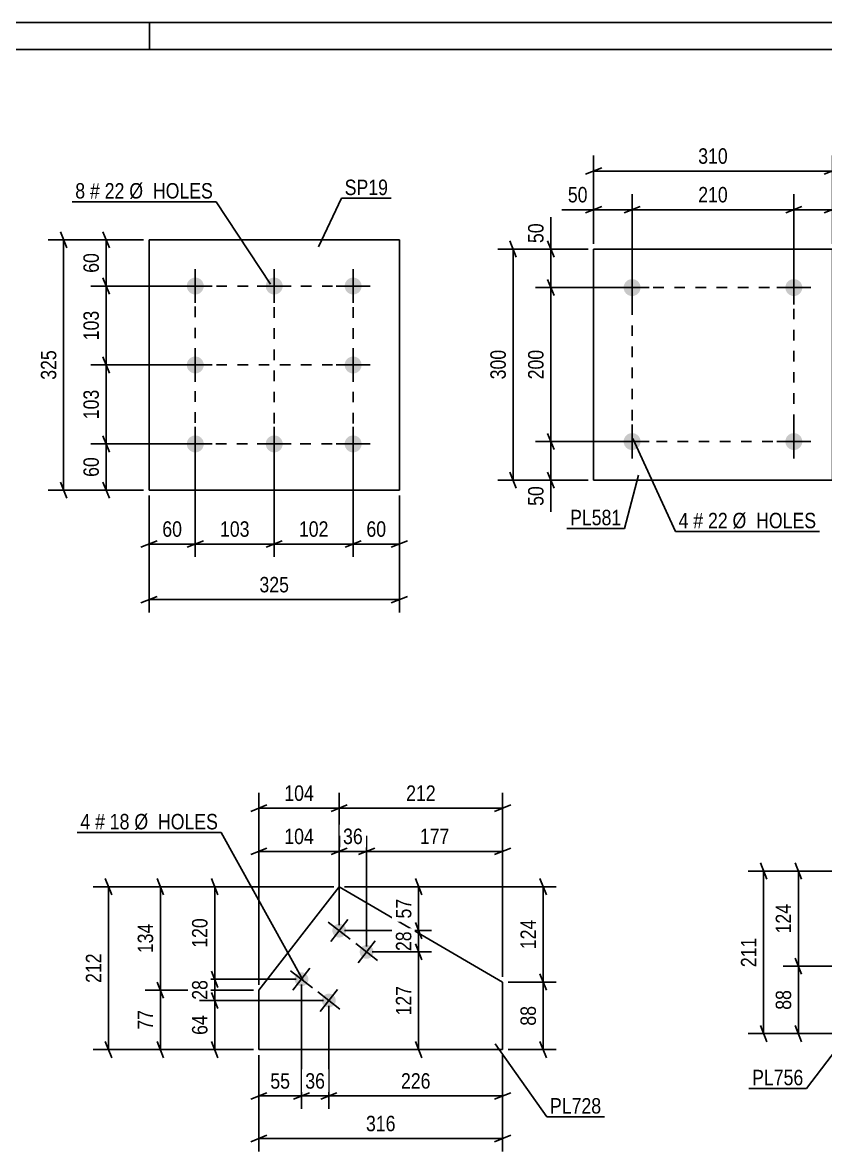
# Model space of a CAD drawing. Header units: millimetres. Extents: x 0 to 1189, y 0 to 841.
# Drawn here: x 535.5 to 684.4, y 631.6 to 841 of the extents above; entities that cross this region are included whole.
import ezdxf

# ---------------------------------------------------------------- set-up
doc = ezdxf.new("R2010")
doc.units = ezdxf.units.MM
doc.linetypes.add('DXK_LINE_DOT2', pattern=[3.9198, 1.9599, -1.9599])
doc.styles.add('Arial Narrow', font='ARIALN.TTF', dxfattribs={"height": 0.2})

# ---------------------------------------------------------------- blocks, each defined once
blk = doc.blocks.new('Unknown-761549426-1125')
at = {"color": 5, "linetype": 'Continuous'}
for p, q in [((1189, 841), (0, 841)), ((559, 836), (559, 841)), ((1184, 836), (5, 836))]:
    blk.add_line(p, q, dxfattribs=at)
blk = doc.blocks.new('Part-761549426-23824 - 23823')
at = {"color": 2, "linetype": 'Continuous'}
for p, q in [((558.93, 800.69), (558.93, 754.26)), ((558.93, 800.69), (605.36, 800.69)), ((605.36, 800.69), (605.36, 754.26)), ((558.93, 754.26), (605.36, 754.26))]:
    blk.add_line(p, q, dxfattribs=at)
blk = doc.blocks.new('Bolt-761549426-23825 - 23823')
at = {"linetype": 'Continuous'}
for points in [[(567.51, 793.69, -1), (567.51, 790.55, -1)], [(582.15, 793.69, -1), (582.15, 790.55, -1)], [(596.79, 793.69, -1), (596.79, 790.55, -1)], [(567.51, 779.05, -1), (567.51, 775.91, -1)], [(596.79, 779.05, -1), (596.79, 775.91, -1)], [(567.51, 764.41, -1), (567.51, 761.26, -1)], [(582.15, 764.41, -1), (582.15, 761.26, -1)], [(596.79, 764.41, -1), (596.79, 761.26, -1)]]:
    blk.add_hatch(color=1, dxfattribs=at).paths.add_polyline_path(points)
at = {"color": 1, "linetype": 'Continuous'}
for p, q in [((567.51, 795.26), (567.51, 788.98)), ((582.15, 795.26), (582.15, 788.98)), ((596.79, 795.26), (596.79, 788.98)), ((564.36, 792.12), (570.65, 792.12)), ((579.01, 792.12), (585.29, 792.12)), ((593.65, 792.12), (599.93, 792.12)), ((567.51, 780.62), (567.51, 774.33)), ((596.79, 780.62), (596.79, 774.33)), ((564.36, 777.48), (570.65, 777.48)), ((593.65, 777.48), (599.93, 777.48)), ((567.51, 765.98), (567.51, 759.69)), ((582.15, 765.98), (582.15, 759.69)), ((596.79, 765.98), (596.79, 759.69)), ((564.36, 762.83), (570.65, 762.83)), ((579.01, 762.83), (585.29, 762.83)), ((593.65, 762.83), (599.93, 762.83))]:
    blk.add_line(p, q, dxfattribs=at)
blk = doc.blocks.new('Part-761549426-23876 - 23875')
at = {"color": 2, "linetype": 'Continuous'}
for p, q in [((641.39, 756.12), (641.39, 798.98)), ((641.39, 798.98), (685.68, 798.98)), ((685.68, 798.98), (685.68, 756.12)), ((685.68, 756.12), (641.39, 756.12))]:
    blk.add_line(p, q, dxfattribs=at)
blk = doc.blocks.new('Bolt-761549426-23877 - 23875')
at = {"linetype": 'Continuous'}
for points in [[(650.1, 763.27, -1), (646.96, 763.27, -1)], [(680.1, 763.27, -1), (676.96, 763.27, -1)]]:
    blk.add_hatch(color=1, dxfattribs=at).paths.add_polyline_path(points)
at = {"color": 1, "linetype": 'Continuous'}
for p, q in [((648.53, 766.41), (648.53, 760.12)), ((678.53, 766.41), (678.53, 760.12)), ((645.39, 763.27), (651.68, 763.27)), ((675.39, 763.27), (681.68, 763.27))]:
    blk.add_line(p, q, dxfattribs=at)
blk = doc.blocks.new('Bolt-761549426-23878 - 23875')
at = {"linetype": 'Continuous'}
for points in [[(650.1, 791.84, -1), (646.96, 791.84, -1)], [(680.1, 791.84, -1), (676.96, 791.84, -1)]]:
    blk.add_hatch(color=1, dxfattribs=at).paths.add_polyline_path(points)
at = {"color": 1, "linetype": 'Continuous'}
for p, q in [((648.53, 794.98), (648.53, 788.7)), ((678.53, 794.98), (678.53, 788.7)), ((645.39, 791.84), (651.68, 791.84)), ((675.39, 791.84), (681.68, 791.84))]:
    blk.add_line(p, q, dxfattribs=at)
blk = doc.blocks.new('Part-761549426-24009 - 24008')
at = {"color": 2, "linetype": 'Continuous'}
for p, q in [((594.21, 680.69), (579.31, 661.51)), ((624.52, 663), (594.21, 680.69)), ((624.52, 650.47), (624.52, 663)), ((579.31, 650.47), (579.31, 661.51)), ((579.31, 650.47), (624.52, 650.47))]:
    blk.add_line(p, q, dxfattribs=at)
blk = doc.blocks.new('Bolt-761549426-24010 - 24008')
at = {"linetype": 'Continuous'}
for points in [[(595, 673.56, -1), (593.43, 671.53, -1)], [(600.08, 669.62, -1), (598.5, 667.59, -1)], [(587.99, 664.54, -1), (586.42, 662.51, -1)], [(593.07, 660.59, -1), (591.49, 658.56, -1)]]:
    blk.add_hatch(color=1, dxfattribs=at).paths.add_polyline_path(points)
at = {"color": 1, "linetype": 'Continuous'}
for p, q in [((592.64, 670.52), (595.79, 674.58)), ((592.18, 674.13), (596.24, 670.97)), ((597.26, 670.18), (601.32, 667.03)), ((597.71, 666.57), (600.87, 670.64)), ((585.17, 665.1), (589.24, 661.94)), ((585.63, 661.49), (588.78, 665.55)), ((590.25, 661.16), (594.31, 658)), ((590.7, 657.55), (593.86, 661.61))]:
    blk.add_line(p, q, dxfattribs=at)
blk = doc.blocks.new('Rectangle-761549426-26809 - 23823')
at = {"color": 1, "linetype": 'DXK_LINE_DOT2'}
blk.add_lwpolyline([(567.51, 792.12), (596.79, 792.12), (596.79, 762.83), (567.51, 762.83), (567.51, 792.12)], close=True, dxfattribs=at)
blk = doc.blocks.new('Rectangle-761549426-27080 - 23875')
at = {"color": 1, "linetype": 'DXK_LINE_DOT2'}
blk.add_lwpolyline([(648.53, 791.84), (678.53, 791.84), (678.53, 763.27), (648.53, 763.27), (648.53, 791.84)], close=True, dxfattribs=at)
blk = doc.blocks.new('Line-761549426-26843 - 23823')
at = {"color": 1, "linetype": 'DXK_LINE_DOT2'}
blk.add_line((582.15, 792.12), (582.15, 762.83), dxfattribs=at)
blk = doc.blocks.new('Line-761549426-26850 - 23823')
at = {"color": 1, "linetype": 'DXK_LINE_DOT2'}
blk.add_line((567.51, 777.48), (596.79, 777.48), dxfattribs=at)
blk = doc.blocks.new('StraightDimension-761549426-24814 - 24040')
at = {"color": 7, "linetype": 'Continuous'}
for p, q in [((679.98, 664.44), (678.78, 667.44)), ((685.98, 665.94), (676.53, 665.94)), ((679.38, 653.43), (679.38, 665.94)), ((685.98, 653.43), (676.53, 653.43)), ((678.78, 654.93), (679.98, 651.93))]:
    blk.add_line(p, q, dxfattribs=at)
at = {"color": 0}
blk.add_wipeout([(678.63, 662.11), (674.43, 662.11), (674.43, 657.26), (678.63, 657.26)], dxfattribs=at)
at = {"color": 3, "style": 'Arial Narrow'}
blk.add_text('88', height=2.863, rotation=90.0002, dxfattribs=at).set_placement((678.03, 657.86))
blk = doc.blocks.new('StraightDimension-761549426-24813 - 24040')
at = {"color": 7, "linetype": 'Continuous'}
for p, q in [((679.98, 682.09), (678.78, 685.09)), ((718.73, 683.59), (676.53, 683.59)), ((679.38, 665.94), (679.38, 683.59)), ((678.78, 667.44), (679.98, 664.44)), ((685.98, 665.94), (676.53, 665.94))]:
    blk.add_line(p, q, dxfattribs=at)
at = {"color": 0}
blk.add_wipeout([(678.63, 678.1), (674.43, 678.1), (674.43, 671.42), (678.63, 671.42)], dxfattribs=at)
at = {"color": 3, "style": 'Arial Narrow'}
blk.add_text('124', height=2.863, rotation=90.0002, dxfattribs=at).set_placement((678.03, 672.02))
blk = doc.blocks.new('StraightDimension-761549426-24859 - 24040')
at = {"color": 7, "linetype": 'Continuous'}
for p, q in [((673.53, 682.09), (672.33, 685.09)), ((718.73, 683.59), (670.08, 683.59)), ((672.93, 653.43), (672.93, 683.59)), ((685.98, 653.43), (670.08, 653.43)), ((672.33, 654.93), (673.53, 651.93))]:
    blk.add_line(p, q, dxfattribs=at)
at = {"color": 0}
blk.add_wipeout([(672.18, 671.85), (667.98, 671.85), (667.98, 665.16), (672.18, 665.16)], dxfattribs=at)
at = {"color": 3, "style": 'Arial Narrow'}
blk.add_text('211', height=2.863, rotation=90.0002, dxfattribs=at).set_placement((671.58, 665.76))
blk = doc.blocks.new('StraightDimension-761549426-24204 - 23823')
at = {"color": 7, "linetype": 'Continuous'}
for p, q in [((596.79, 761.83), (596.79, 741.86)), ((605.36, 753.26), (605.36, 741.86)), ((595.29, 743.66), (598.29, 744.86)), ((596.79, 744.26), (605.36, 744.26)), ((606.86, 744.86), (603.86, 743.66))]:
    blk.add_line(p, q, dxfattribs=at)
at = {"color": 0}
blk.add_wipeout([(603.51, 745.01), (603.51, 749.21), (598.65, 749.21), (598.65, 745.01)], dxfattribs=at)
at = {"color": 3, "style": 'Arial Narrow'}
blk.add_text('60', height=2.863, dxfattribs=at).set_placement((599.25, 745.61))
blk = doc.blocks.new('StraightDimension-761549426-24184 - 23823')
at = {"color": 7, "linetype": 'Continuous'}
for p, q in [((550.37, 802.19), (551.57, 799.19)), ((557.93, 800.69), (548.12, 800.69)), ((550.97, 792.12), (550.97, 800.69)), ((566.51, 792.12), (548.12, 792.12)), ((551.57, 790.62), (550.37, 793.62))]:
    blk.add_line(p, q, dxfattribs=at)
at = {"color": 0}
blk.add_wipeout([(550.22, 798.83), (546.02, 798.83), (546.02, 793.98), (550.22, 793.98)], dxfattribs=at)
at = {"color": 3, "style": 'Arial Narrow'}
blk.add_text('60', height=2.863, rotation=90.0002, dxfattribs=at).set_placement((549.62, 794.58))
blk = doc.blocks.new('StraightDimension-761549426-24185 - 23823')
at = {"color": 7, "linetype": 'Continuous'}
for p, q in [((566.51, 792.12), (548.12, 792.12)), ((551.57, 790.62), (550.37, 793.62)), ((550.97, 777.48), (550.97, 792.12)), ((566.51, 777.48), (548.12, 777.48)), ((550.37, 778.98), (551.57, 775.98))]:
    blk.add_line(p, q, dxfattribs=at)
at = {"color": 0}
blk.add_wipeout([(550.22, 788.14), (546.02, 788.14), (546.02, 781.46), (550.22, 781.46)], dxfattribs=at)
at = {"color": 3, "style": 'Arial Narrow'}
blk.add_text('103', height=2.863, rotation=90.0002, dxfattribs=at).set_placement((549.62, 782.06))
blk = doc.blocks.new('StraightDimension-761549426-24186 - 23823')
at = {"color": 7, "linetype": 'Continuous'}
for p, q in [((566.51, 777.48), (548.12, 777.48)), ((551.57, 775.98), (550.37, 778.98)), ((550.97, 762.83), (550.97, 777.48)), ((566.51, 762.83), (548.12, 762.83)), ((550.37, 764.33), (551.57, 761.33))]:
    blk.add_line(p, q, dxfattribs=at)
at = {"color": 0}
blk.add_wipeout([(550.22, 773.5), (546.02, 773.5), (546.02, 766.81), (550.22, 766.81)], dxfattribs=at)
at = {"color": 3, "style": 'Arial Narrow'}
blk.add_text('103', height=2.863, rotation=90.0002, dxfattribs=at).set_placement((549.62, 767.41))
blk = doc.blocks.new('StraightDimension-761549426-24187 - 23823')
at = {"color": 7, "linetype": 'Continuous'}
for p, q in [((566.51, 762.83), (548.12, 762.83)), ((550.37, 764.33), (551.57, 761.33)), ((550.97, 754.26), (550.97, 762.83)), ((557.93, 754.26), (548.12, 754.26)), ((551.57, 752.76), (550.37, 755.76))]:
    blk.add_line(p, q, dxfattribs=at)
at = {"color": 0}
blk.add_wipeout([(550.22, 760.98), (546.02, 760.98), (546.02, 756.12), (550.22, 756.12)], dxfattribs=at)
at = {"color": 3, "style": 'Arial Narrow'}
blk.add_text('60', height=2.863, rotation=90.0002, dxfattribs=at).set_placement((549.62, 756.72))
blk = doc.blocks.new('StraightDimension-761549426-24200 - 23823')
at = {"color": 7, "linetype": 'Continuous'}
for p, q in [((543.68, 799.19), (542.48, 802.19)), ((557.93, 800.69), (540.23, 800.69)), ((543.08, 754.26), (543.08, 800.69)), ((557.93, 754.26), (540.23, 754.26)), ((542.48, 755.76), (543.68, 752.76))]:
    blk.add_line(p, q, dxfattribs=at)
at = {"color": 0}
blk.add_wipeout([(542.33, 780.82), (538.13, 780.82), (538.13, 774.13), (542.33, 774.13)], dxfattribs=at)
at = {"color": 3, "style": 'Arial Narrow'}
blk.add_text('325', height=2.863, rotation=90.0002, dxfattribs=at).set_placement((541.73, 774.73))
blk = doc.blocks.new('StraightDimension-761549426-24205 - 23823')
at = {"color": 7, "linetype": 'Continuous'}
for p, q in [((582.15, 761.83), (582.15, 741.86)), ((596.79, 761.83), (596.79, 741.86)), ((583.65, 744.86), (580.65, 743.66)), ((582.15, 744.26), (596.79, 744.26)), ((595.29, 743.66), (598.29, 744.86))]:
    blk.add_line(p, q, dxfattribs=at)
at = {"color": 0}
blk.add_wipeout([(592.81, 745.01), (592.81, 749.21), (586.13, 749.21), (586.13, 745.01)], dxfattribs=at)
at = {"color": 3, "style": 'Arial Narrow'}
blk.add_text('102', height=2.863, dxfattribs=at).set_placement((586.73, 745.61))
blk = doc.blocks.new('StraightDimension-761549426-24206 - 23823')
at = {"color": 7, "linetype": 'Continuous'}
for p, q in [((567.51, 761.83), (567.51, 741.86)), ((582.15, 761.83), (582.15, 741.86)), ((569.01, 744.86), (566.01, 743.66)), ((567.51, 744.26), (582.15, 744.26)), ((580.65, 743.66), (583.65, 744.86))]:
    blk.add_line(p, q, dxfattribs=at)
at = {"color": 0}
blk.add_wipeout([(578.17, 745.01), (578.17, 749.21), (571.49, 749.21), (571.49, 745.01)], dxfattribs=at)
at = {"color": 3, "style": 'Arial Narrow'}
blk.add_text('103', height=2.863, dxfattribs=at).set_placement((572.09, 745.61))
blk = doc.blocks.new('StraightDimension-761549426-24207 - 23823')
at = {"color": 7, "linetype": 'Continuous'}
for p, q in [((567.51, 761.83), (567.51, 741.86)), ((558.93, 753.26), (558.93, 741.86)), ((557.43, 743.66), (560.43, 744.86)), ((558.93, 744.26), (567.51, 744.26)), ((569.01, 744.86), (566.01, 743.66))]:
    blk.add_line(p, q, dxfattribs=at)
at = {"color": 0}
blk.add_wipeout([(565.65, 745.01), (565.65, 749.21), (560.79, 749.21), (560.79, 745.01)], dxfattribs=at)
at = {"color": 3, "style": 'Arial Narrow'}
blk.add_text('60', height=2.863, dxfattribs=at).set_placement((561.39, 745.61))
blk = doc.blocks.new('StraightDimension-761549426-24220 - 23823')
at = {"color": 7, "linetype": 'Continuous'}
for p, q in [((558.93, 753.26), (558.93, 731.55)), ((605.36, 753.26), (605.36, 731.55)), ((560.43, 734.55), (557.43, 733.35)), ((558.93, 733.95), (605.36, 733.95)), ((603.86, 733.35), (606.86, 734.55))]:
    blk.add_line(p, q, dxfattribs=at)
at = {"color": 0}
blk.add_wipeout([(585.49, 734.7), (585.49, 738.9), (578.81, 738.9), (578.81, 734.7)], dxfattribs=at)
at = {"color": 3, "style": 'Arial Narrow'}
blk.add_text('325', height=2.863, dxfattribs=at).set_placement((579.41, 735.3))
blk = doc.blocks.new('StraightDimension-761549426-24280 - 23875')
at = {"color": 7, "linetype": 'Continuous'}
for p, q in [((632.85, 800.48), (634.05, 797.48)), ((640.39, 798.98), (630.6, 798.98)), ((633.45, 791.84), (633.45, 798.98)), ((647.53, 791.84), (630.6, 791.84)), ((634.05, 790.34), (632.85, 793.34))]:
    blk.add_line(p, q, dxfattribs=at)
at = {"color": 0}
blk.add_wipeout([(632.7, 804.36), (628.5, 804.36), (628.5, 799.5), (632.7, 799.5)], dxfattribs=at)
at = {"color": 7, "linetype": 'Continuous'}
blk.add_line((633.45, 798.98), (633.45, 804.89), dxfattribs=at)
blk.add_line((633.45, 798.98), (633.45, 804.89), dxfattribs=at)
at = {"color": 3, "style": 'Arial Narrow'}
blk.add_text('50', height=2.863, rotation=90.0002, dxfattribs=at).set_placement((632.1, 800.1))
blk = doc.blocks.new('StraightDimension-761549426-26989 - 23875')
at = {"color": 7, "linetype": 'Continuous'}
for p, q in [((641.39, 799.98), (641.39, 809.14)), ((648.53, 792.84), (648.53, 809.14)), ((639.89, 805.69), (642.89, 806.89)), ((641.39, 806.29), (648.53, 806.29)), ((650.03, 806.89), (647.03, 805.69))]:
    blk.add_line(p, q, dxfattribs=at)
at = {"color": 0}
blk.add_wipeout([(640.86, 807.04), (640.86, 811.24), (636.01, 811.24), (636.01, 807.04)], dxfattribs=at)
at = {"color": 7, "linetype": 'Continuous'}
blk.add_line((641.39, 806.29), (635.48, 806.29), dxfattribs=at)
blk.add_line((641.39, 806.29), (635.48, 806.29), dxfattribs=at)
at = {"color": 3, "style": 'Arial Narrow'}
blk.add_text('50', height=2.863, dxfattribs=at).set_placement((636.61, 807.64))
blk = doc.blocks.new('StraightDimension-761549426-24281 - 23875')
at = {"color": 7, "linetype": 'Continuous'}
for p, q in [((647.53, 791.84), (630.6, 791.84)), ((634.05, 790.34), (632.85, 793.34)), ((633.45, 763.27), (633.45, 791.84)), ((632.85, 764.77), (634.05, 761.77)), ((647.53, 763.27), (630.6, 763.27))]:
    blk.add_line(p, q, dxfattribs=at)
at = {"color": 0}
blk.add_wipeout([(632.7, 780.9), (628.5, 780.9), (628.5, 774.21), (632.7, 774.21)], dxfattribs=at)
at = {"color": 3, "style": 'Arial Narrow'}
blk.add_text('200', height=2.863, rotation=90.0002, dxfattribs=at).set_placement((632.1, 774.81))
blk = doc.blocks.new('StraightDimension-761549426-24282 - 23875')
at = {"color": 7, "linetype": 'Continuous'}
for p, q in [((632.85, 764.77), (634.05, 761.77)), ((647.53, 763.27), (630.6, 763.27)), ((633.45, 756.12), (633.45, 763.27)), ((640.39, 756.12), (630.6, 756.12)), ((634.05, 754.62), (632.85, 757.62))]:
    blk.add_line(p, q, dxfattribs=at)
at = {"color": 0}
blk.add_wipeout([(632.7, 755.6), (628.5, 755.6), (628.5, 750.74), (632.7, 750.74)], dxfattribs=at)
at = {"color": 7, "linetype": 'Continuous'}
blk.add_line((633.45, 756.12), (633.45, 750.22), dxfattribs=at)
blk.add_line((633.45, 756.12), (633.45, 750.22), dxfattribs=at)
at = {"color": 3, "style": 'Arial Narrow'}
blk.add_text('50', height=2.863, rotation=90.0002, dxfattribs=at).set_placement((632.1, 751.34))
blk = doc.blocks.new('StraightDimension-761549426-24292 - 23875')
at = {"color": 7, "linetype": 'Continuous'}
for p, q in [((627.05, 797.48), (625.85, 800.48)), ((640.39, 798.98), (623.6, 798.98)), ((626.45, 756.12), (626.45, 798.98)), ((640.39, 756.12), (623.6, 756.12)), ((625.85, 757.62), (627.05, 754.62))]:
    blk.add_line(p, q, dxfattribs=at)
at = {"color": 0}
blk.add_wipeout([(625.7, 780.89), (621.5, 780.89), (621.5, 774.21), (625.7, 774.21)], dxfattribs=at)
at = {"color": 3, "style": 'Arial Narrow'}
blk.add_text('300', height=2.863, rotation=90.0002, dxfattribs=at).set_placement((625.1, 774.81))
blk = doc.blocks.new('StraightDimension-761549426-24312 - 23875')
at = {"color": 7, "linetype": 'Continuous'}
for p, q in [((641.39, 799.98), (641.39, 816.31)), ((685.68, 799.98), (685.68, 816.31)), ((642.89, 814.06), (639.89, 812.86)), ((641.39, 813.46), (685.68, 813.46)), ((684.18, 812.86), (687.18, 814.06))]:
    blk.add_line(p, q, dxfattribs=at)
at = {"color": 0}
blk.add_wipeout([(666.87, 814.21), (666.87, 818.41), (660.19, 818.41), (660.19, 814.21)], dxfattribs=at)
at = {"color": 3, "style": 'Arial Narrow'}
blk.add_text('310', height=2.863, dxfattribs=at).set_placement((660.79, 814.81))
blk = doc.blocks.new('StraightDimension-761549426-26987 - 23875')
at = {"color": 7, "linetype": 'Continuous'}
for p, q in [((678.53, 792.84), (678.53, 809.14)), ((685.68, 799.98), (685.68, 809.14)), ((677.03, 805.69), (680.03, 806.89)), ((678.53, 806.29), (685.68, 806.29)), ((687.18, 806.89), (684.18, 805.69))]:
    blk.add_line(p, q, dxfattribs=at)
at = {"color": 0}
blk.add_wipeout([(691.06, 807.04), (691.06, 811.24), (686.2, 811.24), (686.2, 807.04)], dxfattribs=at)
at = {"color": 7, "linetype": 'Continuous'}
blk.add_line((685.68, 806.29), (691.58, 806.29), dxfattribs=at)
blk.add_line((685.68, 806.29), (691.58, 806.29), dxfattribs=at)
at = {"color": 3, "style": 'Arial Narrow'}
blk.add_text('50', height=2.863, dxfattribs=at).set_placement((686.8, 807.64))
blk = doc.blocks.new('StraightDimension-761549426-26988 - 23875')
at = {"color": 7, "linetype": 'Continuous'}
for p, q in [((648.53, 792.84), (648.53, 809.14)), ((678.53, 792.84), (678.53, 809.14)), ((650.03, 806.89), (647.03, 805.69)), ((648.53, 806.29), (678.53, 806.29)), ((677.03, 805.69), (680.03, 806.89))]:
    blk.add_line(p, q, dxfattribs=at)
at = {"color": 0}
blk.add_wipeout([(666.87, 807.04), (666.87, 811.24), (660.19, 811.24), (660.19, 807.04)], dxfattribs=at)
at = {"color": 3, "style": 'Arial Narrow'}
blk.add_text('210', height=2.863, dxfattribs=at).set_placement((660.79, 807.64))
blk = doc.blocks.new('StraightDimension-761549426-24551 - 24008')
at = {"color": 7, "linetype": 'Continuous'}
for p, q in [((595.21, 680.69), (634.44, 680.69)), ((632.64, 679.19), (631.44, 682.19)), ((632.04, 663), (632.04, 680.69)), ((631.44, 664.5), (632.64, 661.5)), ((625.52, 663), (634.44, 663))]:
    blk.add_line(p, q, dxfattribs=at)
at = {"color": 0}
blk.add_wipeout([(631.29, 675.19), (627.09, 675.19), (627.09, 668.5), (631.29, 668.5)], dxfattribs=at)
at = {"color": 3, "style": 'Arial Narrow'}
blk.add_text('124', height=2.863, rotation=90.0002, dxfattribs=at).set_placement((630.69, 669.1))
blk = doc.blocks.new('StraightDimension-761549426-31054 - 24008')
at = {"color": 7, "linetype": 'Continuous'}
for p, q in [((587.2, 662.52), (587.2, 639.48)), ((579.31, 649.47), (579.31, 639.48)), ((577.81, 641.28), (580.81, 642.48)), ((579.31, 641.88), (587.2, 641.88)), ((588.7, 642.48), (585.7, 641.28))]:
    blk.add_line(p, q, dxfattribs=at)
at = {"color": 0}
blk.add_wipeout([(585.69, 642.63), (585.69, 646.83), (580.83, 646.83), (580.83, 642.63)], dxfattribs=at)
at = {"color": 3, "style": 'Arial Narrow'}
blk.add_text('55', height=2.863, dxfattribs=at).set_placement((581.43, 643.23))
blk = doc.blocks.new('StraightDimension-761549426-24545 - 24008')
at = {"color": 7, "linetype": 'Continuous'}
for p, q in [((593.21, 680.69), (558.19, 680.69)), ((561.64, 679.19), (560.44, 682.19)), ((561.04, 661.51), (561.04, 680.69)), ((560.44, 663.01), (561.64, 660.01)), ((578.31, 661.51), (558.19, 661.51))]:
    blk.add_line(p, q, dxfattribs=at)
at = {"color": 0}
blk.add_wipeout([(560.29, 674.44), (556.09, 674.44), (556.09, 667.76), (560.29, 667.76)], dxfattribs=at)
at = {"color": 3, "style": 'Arial Narrow'}
blk.add_text('134', height=2.863, rotation=90.0002, dxfattribs=at).set_placement((559.69, 668.36))
blk = doc.blocks.new('StraightDimension-761549426-24541 - 24008')
at = {"color": 7, "linetype": 'Continuous'}
for p, q in [((579.31, 649.47), (579.31, 631.58)), ((624.52, 649.47), (624.52, 631.58)), ((580.81, 634.58), (577.81, 633.38)), ((623.02, 633.38), (626.02, 634.58)), ((579.31, 633.98), (624.52, 633.98))]:
    blk.add_line(p, q, dxfattribs=at)
at = {"color": 0}
blk.add_wipeout([(605.26, 634.73), (605.26, 638.93), (598.57, 638.93), (598.57, 634.73)], dxfattribs=at)
at = {"color": 3, "style": 'Arial Narrow'}
blk.add_text('316', height=2.863, dxfattribs=at).set_placement((599.17, 635.33))
blk = doc.blocks.new('StraightDimension-761549426-24546 - 24008')
at = {"color": 7, "linetype": 'Continuous'}
for p, q in [((560.44, 663.01), (561.64, 660.01)), ((578.31, 661.51), (558.19, 661.51)), ((561.04, 650.47), (561.04, 661.51)), ((561.64, 648.97), (560.44, 651.97)), ((578.31, 650.47), (558.19, 650.47))]:
    blk.add_line(p, q, dxfattribs=at)
at = {"color": 0}
blk.add_wipeout([(560.29, 658.42), (556.09, 658.42), (556.09, 653.56), (560.29, 653.56)], dxfattribs=at)
at = {"color": 3, "style": 'Arial Narrow'}
blk.add_text('77', height=2.863, rotation=90.0002, dxfattribs=at).set_placement((559.69, 654.16))
blk = doc.blocks.new('StraightDimension-761549426-24552 - 24008')
at = {"color": 7, "linetype": 'Continuous'}
for p, q in [((632.64, 661.5), (631.44, 664.5)), ((625.52, 663), (634.44, 663)), ((632.04, 650.47), (632.04, 663)), ((631.44, 651.97), (632.64, 648.97)), ((625.52, 650.47), (634.44, 650.47))]:
    blk.add_line(p, q, dxfattribs=at)
at = {"color": 0}
blk.add_wipeout([(631.29, 659.16), (627.09, 659.16), (627.09, 654.31), (631.29, 654.31)], dxfattribs=at)
at = {"color": 3, "style": 'Arial Narrow'}
blk.add_text('88', height=2.863, rotation=90.0002, dxfattribs=at).set_placement((630.69, 654.91))
blk = doc.blocks.new('StraightDimension-761549426-32415 - 24008')
at = {"color": 7, "linetype": 'Continuous'}
for p, q in [((595.21, 680.69), (611.33, 680.69)), ((608.33, 682.19), (609.53, 679.19)), ((608.93, 672.55), (608.93, 680.69)), ((595.21, 672.55), (611.33, 672.55)), ((609.53, 671.05), (608.33, 674.05))]:
    blk.add_line(p, q, dxfattribs=at)
at = {"color": 0}
blk.add_wipeout([(608.18, 679.05), (603.98, 679.05), (603.98, 674.19), (608.18, 674.19)], dxfattribs=at)
at = {"color": 3, "style": 'Arial Narrow'}
blk.add_text('57', height=2.863, rotation=90.0002, dxfattribs=at).set_placement((607.58, 674.79))
blk = doc.blocks.new('StraightDimension-761549426-24597 - 24008')
at = {"color": 7, "linetype": 'Continuous'}
for p, q in [((593.21, 680.69), (548.57, 680.69)), ((552.02, 679.19), (550.82, 682.19)), ((551.42, 650.47), (551.42, 680.69)), ((550.82, 651.97), (552.02, 648.97)), ((578.31, 650.47), (548.57, 650.47))]:
    blk.add_line(p, q, dxfattribs=at)
at = {"color": 0}
blk.add_wipeout([(550.67, 668.92), (546.47, 668.92), (546.47, 662.24), (550.67, 662.24)], dxfattribs=at)
at = {"color": 3, "style": 'Arial Narrow'}
blk.add_text('212', height=2.863, rotation=90.0002, dxfattribs=at).set_placement((550.07, 662.84))
blk = doc.blocks.new('StraightDimension-761549426-27677 - 24008')
at = {"color": 7, "linetype": 'Continuous'}
for p, q in [((594.21, 681.69), (594.21, 698.12)), ((624.52, 664), (624.52, 698.12)), ((595.71, 695.87), (592.71, 694.67)), ((594.21, 695.27), (624.52, 695.27)), ((623.02, 694.67), (626.02, 695.87))]:
    blk.add_line(p, q, dxfattribs=at)
at = {"color": 0}
blk.add_wipeout([(612.71, 696.02), (612.71, 700.22), (606.02, 700.22), (606.02, 696.02)], dxfattribs=at)
at = {"color": 3, "style": 'Arial Narrow'}
blk.add_text('212', height=2.863, dxfattribs=at).set_placement((606.62, 696.62))
blk = doc.blocks.new('StraightDimension-761549426-27678 - 24008')
at = {"color": 7, "linetype": 'Continuous'}
for p, q in [((579.31, 662.51), (579.31, 698.12)), ((594.21, 681.69), (594.21, 698.12)), ((580.81, 695.87), (577.81, 694.67)), ((579.31, 695.27), (594.21, 695.27)), ((592.71, 694.67), (595.71, 695.87))]:
    blk.add_line(p, q, dxfattribs=at)
at = {"color": 0}
blk.add_wipeout([(590.1, 696.02), (590.1, 700.22), (583.42, 700.22), (583.42, 696.02)], dxfattribs=at)
at = {"color": 3, "style": 'Arial Narrow'}
blk.add_text('104', height=2.863, dxfattribs=at).set_placement((584.02, 696.62))
blk = doc.blocks.new('StraightDimension-761549426-31010 - 24008')
at = {"color": 7, "linetype": 'Continuous'}
for p, q in [((599.29, 669.6), (599.29, 690.1)), ((624.52, 664), (624.52, 690.1)), ((600.79, 687.85), (597.79, 686.65)), ((599.29, 687.25), (624.52, 687.25)), ((623.02, 686.65), (626.02, 687.85))]:
    blk.add_line(p, q, dxfattribs=at)
at = {"color": 0}
blk.add_wipeout([(615.25, 688), (615.25, 692.2), (608.56, 692.2), (608.56, 688)], dxfattribs=at)
at = {"color": 3, "style": 'Arial Narrow'}
blk.add_text('177', height=2.863, dxfattribs=at).set_placement((609.16, 688.6))
blk = doc.blocks.new('StraightDimension-761549426-31011 - 24008')
at = {"color": 7, "linetype": 'Continuous'}
for p, q in [((594.21, 673.55), (594.21, 690.1)), ((599.29, 669.6), (599.29, 690.1)), ((592.71, 686.65), (595.71, 687.85)), ((594.21, 687.25), (599.29, 687.25)), ((600.79, 687.85), (597.79, 686.65))]:
    blk.add_line(p, q, dxfattribs=at)
at = {"color": 0}
blk.add_wipeout([(599.18, 688), (599.18, 692.2), (594.32, 692.2), (594.32, 688)], dxfattribs=at)
at = {"color": 3, "style": 'Arial Narrow'}
blk.add_text('36', height=2.863, dxfattribs=at).set_placement((594.92, 688.6))
blk = doc.blocks.new('StraightDimension-761549426-31012 - 24008')
at = {"color": 7, "linetype": 'Continuous'}
for p, q in [((579.31, 662.51), (579.31, 690.1)), ((594.21, 673.55), (594.21, 690.1)), ((580.81, 687.85), (577.81, 686.65)), ((579.31, 687.25), (594.21, 687.25)), ((592.71, 686.65), (595.71, 687.85))]:
    blk.add_line(p, q, dxfattribs=at)
at = {"color": 0}
blk.add_wipeout([(590.11, 688), (590.11, 692.2), (583.42, 692.2), (583.42, 688)], dxfattribs=at)
at = {"color": 3, "style": 'Arial Narrow'}
blk.add_text('104', height=2.863, dxfattribs=at).set_placement((584.02, 688.6))
blk = doc.blocks.new('StraightDimension-761549426-31052 - 24008')
at = {"color": 7, "linetype": 'Continuous'}
for p, q in [((592.28, 658.58), (592.28, 639.48)), ((624.52, 649.47), (624.52, 639.48)), ((593.78, 642.48), (590.78, 641.28)), ((592.28, 641.88), (624.52, 641.88)), ((623.02, 641.28), (626.02, 642.48))]:
    blk.add_line(p, q, dxfattribs=at)
at = {"color": 0}
blk.add_wipeout([(611.74, 642.63), (611.74, 646.83), (605.06, 646.83), (605.06, 642.63)], dxfattribs=at)
at = {"color": 3, "style": 'Arial Narrow'}
blk.add_text('226', height=2.863, dxfattribs=at).set_placement((605.66, 643.23))
blk = doc.blocks.new('StraightDimension-761549426-32416 - 24008')
at = {"color": 7, "linetype": 'Continuous'}
for p, q in [((595.21, 672.55), (611.33, 672.55)), ((608.33, 674.05), (609.53, 671.05)), ((608.93, 668.6), (608.93, 672.55)), ((600.29, 668.6), (611.33, 668.6)), ((609.53, 667.1), (608.33, 670.1))]:
    blk.add_line(p, q, dxfattribs=at)
at = {"color": 0}
blk.add_wipeout([(608.18, 673), (603.98, 673), (603.98, 668.15), (608.18, 668.15)], dxfattribs=at)
at = {"color": 3, "style": 'Arial Narrow'}
blk.add_text('28', height=2.863, rotation=90.0002, dxfattribs=at).set_placement((607.58, 668.75))
blk = doc.blocks.new('StraightDimension-761549426-31053 - 24008')
at = {"color": 7, "linetype": 'Continuous'}
for p, q in [((587.2, 662.52), (587.2, 639.48)), ((592.28, 658.58), (592.28, 639.48)), ((585.7, 641.28), (588.7, 642.48)), ((587.2, 641.88), (592.28, 641.88)), ((593.78, 642.48), (590.78, 641.28))]:
    blk.add_line(p, q, dxfattribs=at)
at = {"color": 0}
blk.add_wipeout([(592.17, 642.63), (592.17, 646.83), (587.31, 646.83), (587.31, 642.63)], dxfattribs=at)
at = {"color": 3, "style": 'Arial Narrow'}
blk.add_text('36', height=2.863, dxfattribs=at).set_placement((587.91, 643.23))
blk = doc.blocks.new('StraightDimension-761549426-32417 - 24008')
at = {"color": 7, "linetype": 'Continuous'}
for p, q in [((600.29, 668.6), (611.33, 668.6)), ((609.53, 667.1), (608.33, 670.1)), ((608.93, 650.47), (608.93, 668.6)), ((608.33, 651.97), (609.53, 648.97)), ((599.64, 650.47), (611.33, 650.47))]:
    blk.add_line(p, q, dxfattribs=at)
at = {"color": 0}
blk.add_wipeout([(608.18, 662.88), (603.98, 662.88), (603.98, 656.2), (608.18, 656.2)], dxfattribs=at)
at = {"color": 3, "style": 'Arial Narrow'}
blk.add_text('127', height=2.863, rotation=90.0002, dxfattribs=at).set_placement((607.58, 656.8))
blk = doc.blocks.new('StraightDimension-761549426-32459 - 24008')
at = {"color": 7, "linetype": 'Continuous'}
for p, q in [((593.21, 680.69), (568.27, 680.69)), ((571.72, 679.19), (570.52, 682.19)), ((571.12, 663.52), (571.12, 680.69)), ((570.52, 665.02), (571.72, 662.02)), ((586.2, 663.52), (568.27, 663.52))]:
    blk.add_line(p, q, dxfattribs=at)
at = {"color": 0}
blk.add_wipeout([(570.37, 675.45), (566.17, 675.45), (566.17, 668.76), (570.37, 668.76)], dxfattribs=at)
at = {"color": 3, "style": 'Arial Narrow'}
blk.add_text('120', height=2.863, rotation=90.0002, dxfattribs=at).set_placement((569.77, 669.36))
blk = doc.blocks.new('StraightDimension-761549426-32460 - 24008')
at = {"color": 7, "linetype": 'Continuous'}
for p, q in [((570.52, 665.02), (571.72, 662.02)), ((586.2, 663.52), (568.27, 663.52)), ((571.12, 659.58), (571.12, 663.52)), ((571.72, 658.08), (570.52, 661.08)), ((591.28, 659.58), (568.27, 659.58))]:
    blk.add_line(p, q, dxfattribs=at)
at = {"color": 0}
blk.add_wipeout([(570.37, 663.98), (566.17, 663.98), (566.17, 659.12), (570.37, 659.12)], dxfattribs=at)
at = {"color": 3, "style": 'Arial Narrow'}
blk.add_text('28', height=2.863, rotation=90.0002, dxfattribs=at).set_placement((569.77, 659.72))
blk = doc.blocks.new('StraightDimension-761549426-32461 - 24008')
at = {"color": 7, "linetype": 'Continuous'}
for p, q in [((570.52, 661.08), (571.72, 658.08)), ((591.28, 659.58), (568.27, 659.58)), ((571.12, 650.47), (571.12, 659.58)), ((571.72, 648.97), (570.52, 651.97)), ((578.31, 650.47), (568.27, 650.47))]:
    blk.add_line(p, q, dxfattribs=at)
at = {"color": 0}
blk.add_wipeout([(570.37, 657.45), (566.17, 657.45), (566.17, 652.6), (570.37, 652.6)], dxfattribs=at)
at = {"color": 3, "style": 'Arial Narrow'}
blk.add_text('64', height=2.863, rotation=90.0002, dxfattribs=at).set_placement((569.77, 653.2))
blk = doc.blocks.new('Mark-761549426-24963 - 24040')
at = {"color": 0}
blk.add_wipeout([(680.29, 643.86), (680.29, 646.86), (670.79, 646.86), (670.79, 643.86)], dxfattribs=at)
blk.add_wipeout([(680.29, 643.86), (680.29, 646.86), (670.79, 646.86), (670.79, 643.86)], dxfattribs=at)
at = {"color": 30, "linetype": 'Continuous'}
for p in [(690.22, 655.57), (670.19, 643.26)]:
    blk.add_line(p, (680.89, 643.26), dxfattribs=at)
at = {"color": 3, "style": 'Arial Narrow'}
blk.add_text('PL756', height=2.863, dxfattribs=at).set_placement((670.79, 643.86))
blk = doc.blocks.new('Mark-761549426-24889 - 23823')
at = {"color": 0}
blk.add_wipeout([(547.08, 808.36), (547.08, 811.36), (545.25, 811.36), (545.25, 808.36)], dxfattribs=at)
blk.add_wipeout([(547.08, 808.36), (547.08, 811.36), (545.25, 811.36), (545.25, 808.36)], dxfattribs=at)
blk.add_wipeout([(549.81, 808.36), (549.81, 811.36), (547.98, 811.36), (547.98, 808.36)], dxfattribs=at)
blk.add_wipeout([(549.81, 808.36), (549.81, 811.36), (547.98, 811.36), (547.98, 808.36)], dxfattribs=at)
at = {"color": 3, "style": 'Arial Narrow'}
blk.add_text('8', height=2.86, dxfattribs=at).set_placement((545.25, 808.36))
at = {"color": 0}
blk.add_wipeout([(554.37, 808.36), (554.37, 811.36), (550.71, 811.36), (550.71, 808.36)], dxfattribs=at)
blk.add_wipeout([(554.37, 808.36), (554.37, 811.36), (550.71, 811.36), (550.71, 808.36)], dxfattribs=at)
at = {"color": 3, "style": 'Arial Narrow'}
for s, height, p in [('#', 2.86, (547.98, 808.36)), ('22', 2.863, (550.71, 808.36))]:
    blk.add_text(s, height=height, dxfattribs=at).set_placement(p)
at = {"color": 0}
blk.add_wipeout([(570.79, 808.36), (570.79, 811.36), (555.27, 811.36), (555.27, 808.36)], dxfattribs=at)
blk.add_wipeout([(570.79, 808.36), (570.79, 811.36), (555.27, 811.36), (555.27, 808.36)], dxfattribs=at)
at = {"color": 7, "linetype": 'Continuous'}
for p in [(544.65, 807.76), (581.45, 792.47)]:
    blk.add_line(p, (571.39, 807.76), dxfattribs=at)
at = {"color": 3, "style": 'Arial Narrow'}
blk.add_text('Ø  HOLES', height=2.863, dxfattribs=at).set_placement((555.27, 808.36))
blk = doc.blocks.new('Mark-761549426-24886 - 23823')
at = {"color": 0}
blk.add_wipeout([(603.26, 809), (603.26, 812), (595.22, 812), (595.22, 809)], dxfattribs=at)
blk.add_wipeout([(603.26, 809), (603.26, 812), (595.22, 812), (595.22, 809)], dxfattribs=at)
at = {"color": 30, "linetype": 'Continuous'}
for p, q in [((590.34, 799.39), (594.62, 808.4)), ((594.62, 808.4), (603.86, 808.4))]:
    blk.add_line(p, q, dxfattribs=at)
at = {"color": 3, "style": 'Arial Narrow'}
blk.add_text('SP19', height=2.863, dxfattribs=at).set_placement((595.22, 809))
blk = doc.blocks.new('MarkSet-761549426-38619 - 23875')
at = {"color": 0}
blk.add_wipeout([(658.98, 747.19), (658.98, 750.19), (657.15, 750.19), (657.15, 747.19)], dxfattribs=at)
blk.add_wipeout([(658.98, 747.19), (658.98, 750.19), (657.15, 750.19), (657.15, 747.19)], dxfattribs=at)
at = {"color": 7, "linetype": 'Continuous'}
blk.add_line((648.67, 763.83), (656.55, 746.59), dxfattribs=at)
at = {"color": 0}
blk.add_wipeout([(661.71, 747.19), (661.71, 750.19), (659.88, 750.19), (659.88, 747.19)], dxfattribs=at)
blk.add_wipeout([(661.71, 747.19), (661.71, 750.19), (659.88, 750.19), (659.88, 747.19)], dxfattribs=at)
at = {"color": 3, "style": 'Arial Narrow'}
blk.add_text('4', height=2.86, dxfattribs=at).set_placement((657.15, 747.19))
at = {"color": 0}
blk.add_wipeout([(666.26, 747.19), (666.26, 750.19), (662.61, 750.19), (662.61, 747.19)], dxfattribs=at)
blk.add_wipeout([(666.26, 747.19), (666.26, 750.19), (662.61, 750.19), (662.61, 747.19)], dxfattribs=at)
at = {"color": 3, "style": 'Arial Narrow'}
for s, height, p in [('#', 2.86, (659.88, 747.19)), ('22', 2.863, (662.61, 747.19))]:
    blk.add_text(s, height=height, dxfattribs=at).set_placement(p)
at = {"color": 0}
blk.add_wipeout([(682.69, 747.19), (682.69, 750.19), (667.16, 750.19), (667.16, 747.19)], dxfattribs=at)
blk.add_wipeout([(682.69, 747.19), (682.69, 750.19), (667.16, 750.19), (667.16, 747.19)], dxfattribs=at)
at = {"color": 7, "linetype": 'Continuous'}
blk.add_line((656.55, 746.59), (683.29, 746.59), dxfattribs=at)
at = {"color": 3, "style": 'Arial Narrow'}
blk.add_text('Ø  HOLES', height=2.863, dxfattribs=at).set_placement((667.16, 747.19))
blk = doc.blocks.new('Mark-761549426-24906 - 23875')
at = {"color": 0}
blk.add_wipeout([(646.53, 747.75), (646.53, 750.75), (637.03, 750.75), (637.03, 747.75)], dxfattribs=at)
blk.add_wipeout([(646.53, 747.75), (646.53, 750.75), (637.03, 750.75), (637.03, 747.75)], dxfattribs=at)
at = {"color": 30, "linetype": 'Continuous'}
for p in [(649.74, 757.06), (636.43, 747.15)]:
    blk.add_line(p, (647.13, 747.15), dxfattribs=at)
at = {"color": 3, "style": 'Arial Narrow'}
blk.add_text('PL581', height=2.863, dxfattribs=at).set_placement((637.03, 747.75))
blk = doc.blocks.new('Mark-761549426-24950 - 24008')
at = {"color": 0}
blk.add_wipeout([(548.03, 691.33), (548.03, 694.33), (546.2, 694.33), (546.2, 691.33)], dxfattribs=at)
blk.add_wipeout([(548.03, 691.33), (548.03, 694.33), (546.2, 694.33), (546.2, 691.33)], dxfattribs=at)
blk.add_wipeout([(550.75, 691.33), (550.75, 694.33), (548.93, 694.33), (548.93, 691.33)], dxfattribs=at)
blk.add_wipeout([(550.75, 691.33), (550.75, 694.33), (548.93, 694.33), (548.93, 691.33)], dxfattribs=at)
at = {"color": 3, "style": 'Arial Narrow'}
blk.add_text('4', height=2.86, dxfattribs=at).set_placement((546.2, 691.33))
at = {"color": 0}
blk.add_wipeout([(555.31, 691.33), (555.31, 694.33), (551.65, 694.33), (551.65, 691.33)], dxfattribs=at)
blk.add_wipeout([(555.31, 691.33), (555.31, 694.33), (551.65, 694.33), (551.65, 691.33)], dxfattribs=at)
at = {"color": 3, "style": 'Arial Narrow'}
for s, height, p in [('#', 2.86, (548.93, 691.33)), ('18', 2.863, (551.65, 691.33))]:
    blk.add_text(s, height=height, dxfattribs=at).set_placement(p)
at = {"color": 0}
blk.add_wipeout([(571.74, 691.33), (571.74, 694.33), (556.21, 694.33), (556.21, 691.33)], dxfattribs=at)
blk.add_wipeout([(571.74, 691.33), (571.74, 694.33), (556.21, 694.33), (556.21, 691.33)], dxfattribs=at)
at = {"color": 7, "linetype": 'Continuous'}
for p in [(545.6, 690.73), (587.44, 663.42)]:
    blk.add_line(p, (572.34, 690.73), dxfattribs=at)
at = {"color": 3, "style": 'Arial Narrow'}
blk.add_text('Ø  HOLES', height=2.863, dxfattribs=at).set_placement((556.21, 691.33))
blk = doc.blocks.new('Mark-761549426-24947 - 24008')
at = {"color": 0}
blk.add_wipeout([(642.8, 638.61), (642.8, 641.61), (633.3, 641.61), (633.3, 638.61)], dxfattribs=at)
blk.add_wipeout([(642.8, 638.61), (642.8, 641.61), (633.3, 641.61), (633.3, 638.61)], dxfattribs=at)
at = {"color": 30, "linetype": 'Continuous'}
for p, q in [((623.16, 651.56), (632.7, 638.01)), ((632.7, 638.01), (643.4, 638.01))]:
    blk.add_line(p, q, dxfattribs=at)
at = {"color": 3, "style": 'Arial Narrow'}
blk.add_text('PL728', height=2.863, dxfattribs=at).set_placement((633.3, 638.61))

msp = doc.modelspace()

# ---------------------------------------------------------------- block references
for name in ['Unknown-761549426-1125', 'Part-761549426-23824 - 23823', 'Part-761549426-23876 - 23875', 'Bolt-761549426-23825 - 23823', 'Bolt-761549426-23878 - 23875', 'Rectangle-761549426-26809 - 23823', 'Line-761549426-26843 - 23823', 'Rectangle-761549426-27080 - 23875', 'Line-761549426-26850 - 23823', 'Bolt-761549426-23877 - 23875', 'Part-761549426-24009 - 24008', 'Bolt-761549426-24010 - 24008']:
    msp.add_blockref(name, (0, 0))

# ---------------------------------------------------------------- next in the draw order: block references
for name in ['Mark-761549426-24886 - 23823', 'StraightDimension-761549426-24280 - 23875', 'StraightDimension-761549426-24184 - 23823', 'MarkSet-761549426-38619 - 23875', 'StraightDimension-761549426-24204 - 23823', 'StraightDimension-761549426-24551 - 24008', 'StraightDimension-761549426-24814 - 24040', 'StraightDimension-761549426-31054 - 24008']:
    msp.add_blockref(name, (0, 0))

# ---------------------------------------------------------------- next in the draw order: block references
for name in ['StraightDimension-761549426-26989 - 23875', 'StraightDimension-761549426-24185 - 23823', 'StraightDimension-761549426-24205 - 23823', 'StraightDimension-761549426-24813 - 24040', 'StraightDimension-761549426-24545 - 24008', 'StraightDimension-761549426-32415 - 24008', 'StraightDimension-761549426-24541 - 24008']:
    msp.add_blockref(name, (0, 0))

# ---------------------------------------------------------------- next in the draw order: block references
for name in ['StraightDimension-761549426-24281 - 23875', 'StraightDimension-761549426-24186 - 23823', 'StraightDimension-761549426-24859 - 24040', 'StraightDimension-761549426-24552 - 24008', 'StraightDimension-761549426-24546 - 24008']:
    msp.add_blockref(name, (0, 0))

# ---------------------------------------------------------------- next in the draw order: block references
for name in ['StraightDimension-761549426-24282 - 23875', 'StraightDimension-761549426-24187 - 23823', 'StraightDimension-761549426-24597 - 24008', 'Mark-761549426-24963 - 24040']:
    msp.add_blockref(name, (0, 0))

# ---------------------------------------------------------------- next in the draw order: block references
for name in ['StraightDimension-761549426-24200 - 23823', 'StraightDimension-761549426-24292 - 23875', 'StraightDimension-761549426-24206 - 23823', 'StraightDimension-761549426-27677 - 24008', 'StraightDimension-761549426-31052 - 24008']:
    msp.add_blockref(name, (0, 0))

# ---------------------------------------------------------------- next in the draw order: block references
for name in ['StraightDimension-761549426-24312 - 23875', 'Mark-761549426-24889 - 23823', 'StraightDimension-761549426-24207 - 23823', 'Mark-761549426-24906 - 23875', 'StraightDimension-761549426-27678 - 24008', 'StraightDimension-761549426-31010 - 24008', 'Mark-761549426-24947 - 24008']:
    msp.add_blockref(name, (0, 0))

# ---------------------------------------------------------------- next in the draw order: block references
for name in ['StraightDimension-761549426-26987 - 23875', 'StraightDimension-761549426-24220 - 23823', 'StraightDimension-761549426-31011 - 24008']:
    msp.add_blockref(name, (0, 0))

# ---------------------------------------------------------------- next in the draw order: block references
for name in ['StraightDimension-761549426-26988 - 23875', 'StraightDimension-761549426-31012 - 24008']:
    msp.add_blockref(name, (0, 0))

# ---------------------------------------------------------------- next in the draw order: block references
for name in ['StraightDimension-761549426-32416 - 24008', 'StraightDimension-761549426-31053 - 24008']:
    msp.add_blockref(name, (0, 0))

# ---------------------------------------------------------------- next in the draw order: block references
for name in ['StraightDimension-761549426-32459 - 24008', 'StraightDimension-761549426-32417 - 24008']:
    msp.add_blockref(name, (0, 0))

# ---------------------------------------------------------------- next in the draw order: block references
msp.add_blockref('StraightDimension-761549426-32460 - 24008', (0, 0))

# ---------------------------------------------------------------- next in the draw order: block references
for name in ['Mark-761549426-24950 - 24008', 'StraightDimension-761549426-32461 - 24008']:
    msp.add_blockref(name, (0, 0))

doc.saveas('drawing.dxf')
